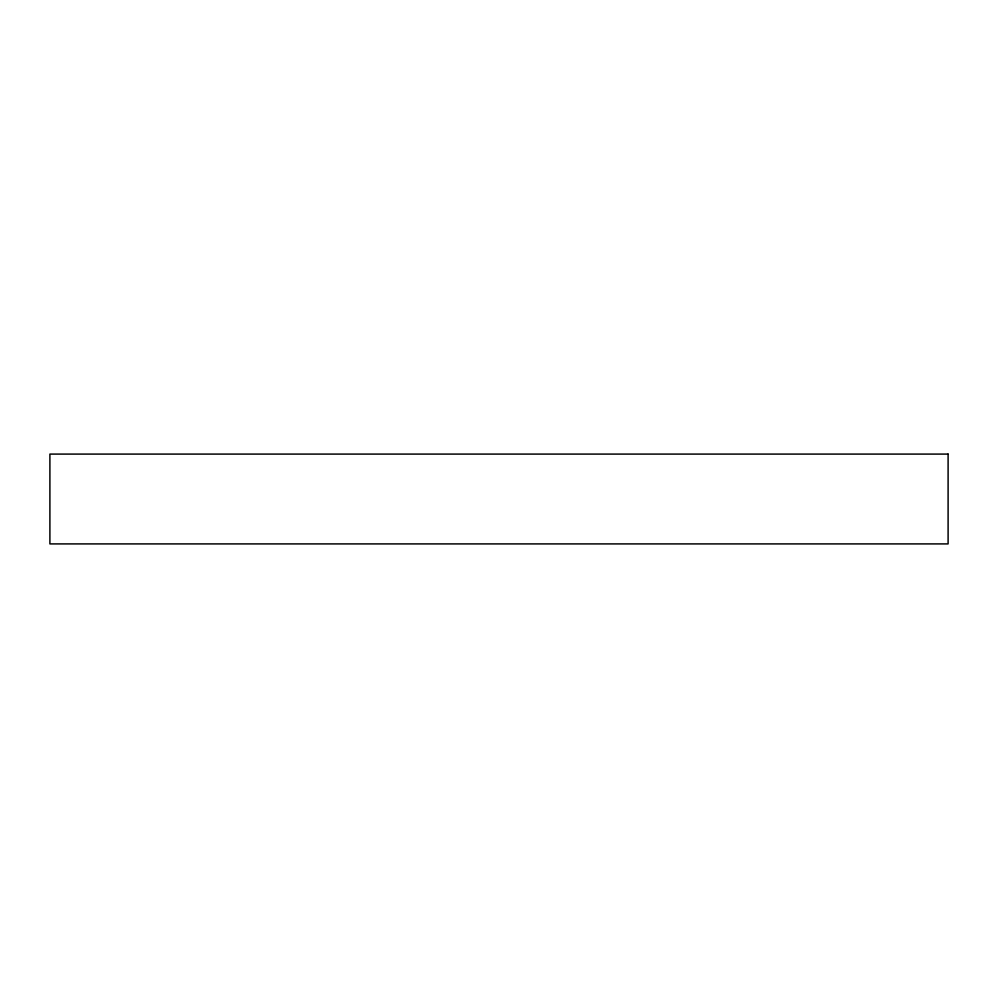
<?xml version="1.0" encoding="UTF-8"?>
<svg xmlns="http://www.w3.org/2000/svg" width="998" height="998" viewBox="0 0 998 998"><rect width="100%" height="100%" fill="white"/><g stroke="black" fill="none" stroke-linecap="round" stroke-linejoin="round"><path stroke-width="1.5" d="M948.1 454.09L49.9 454.09L49.9 543.91L948.1 543.91L948.1 454.09"/></g></svg>
